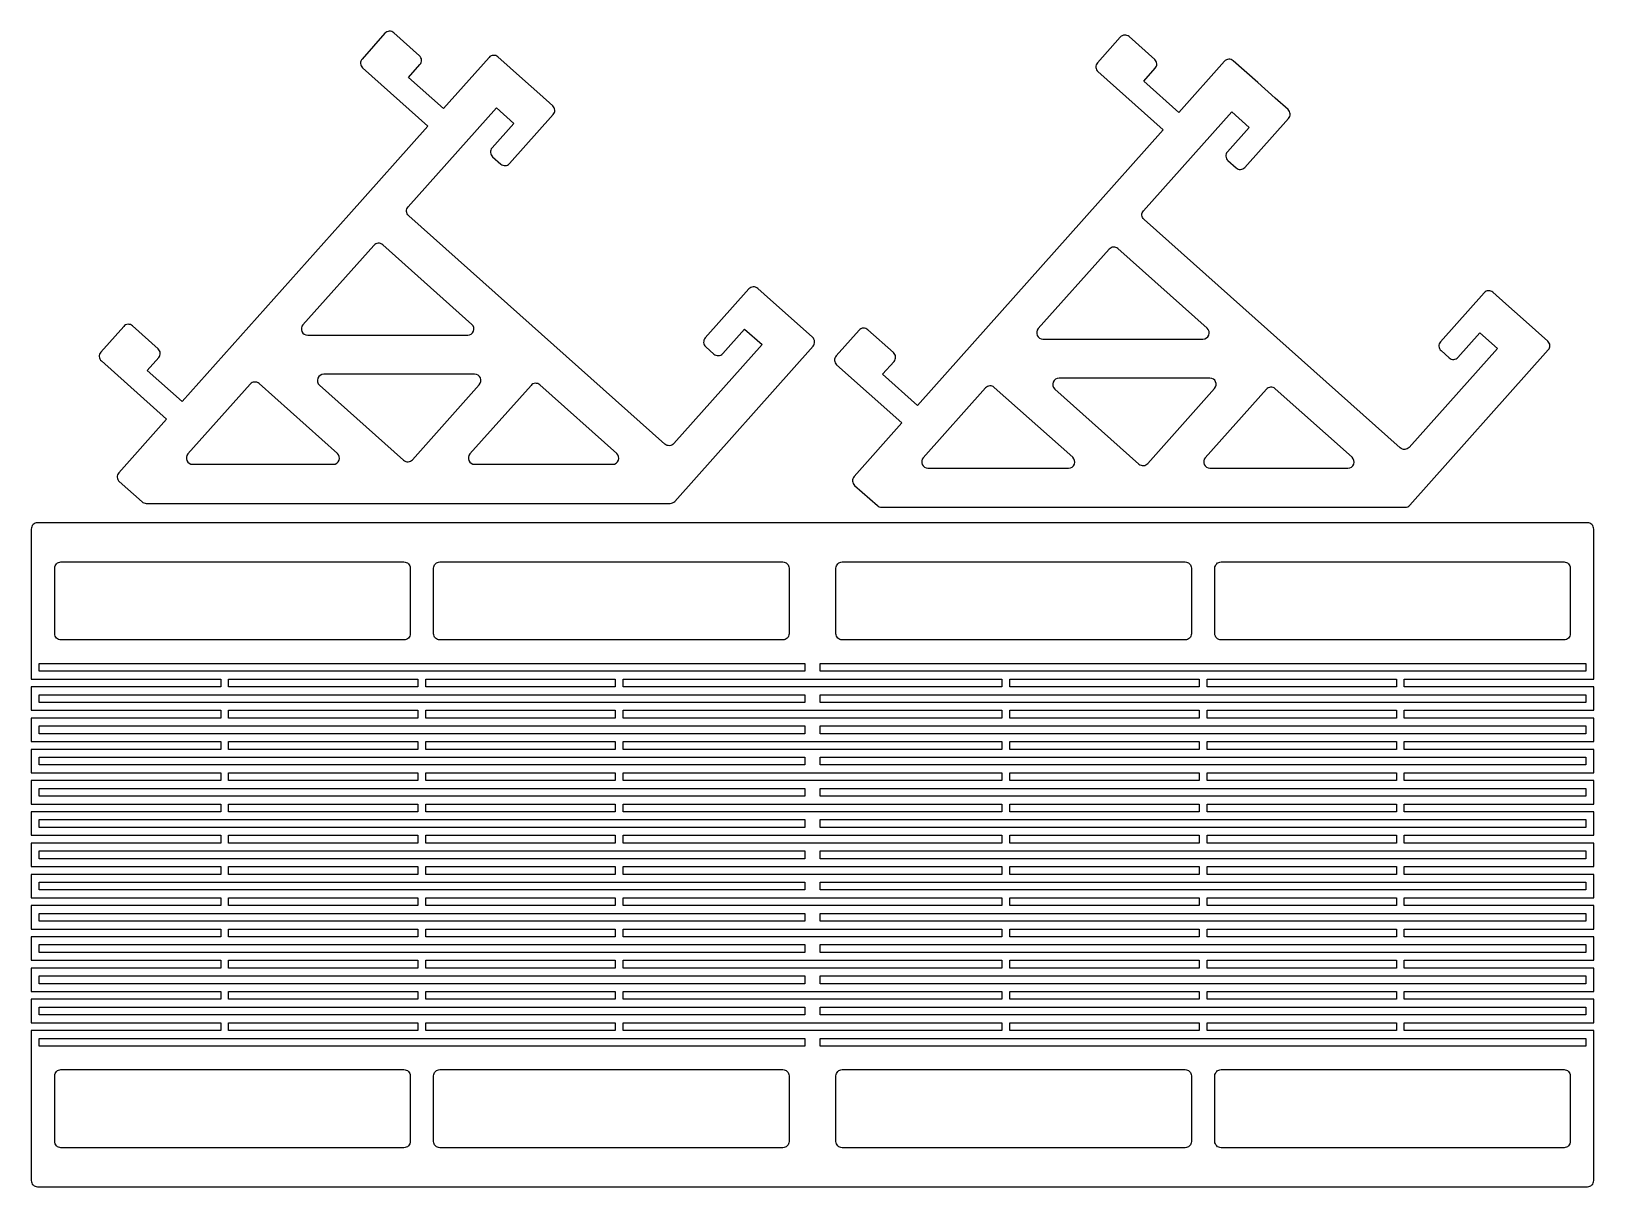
# Model space of a CAD drawing. Header units: inches. Extents: x 69 to 269, y 55 to 203.
import ezdxf

# ---------------------------------------------------------------- set-up
doc = ezdxf.new("R2010")
doc.units = ezdxf.units.IN
doc.header["$MEASUREMENT"] = 0
doc.layers.add('2', color=3, linetype='Continuous')
doc.layers.add('3', color=30, linetype='Continuous')

msp = doc.modelspace()

# ---------------------------------------------------------------- linework, layer by layer
at = {"layer": '2'}
for points in [[(104.66, 163.79), (125.14, 163.79, 0.689144), (125.68, 165.18), (114.26, 175.36, 0.414214), (113.13, 175.29), (104.06, 165.12, 0.647612)], [(198.78, 163.3), (219.26, 163.3, 0.689144), (219.79, 164.69), (208.38, 174.87, 0.414214), (207.25, 174.8), (198.18, 164.63, 0.647612)], [(106.17, 157.39), (116.94, 147.79, 0.414214), (118.07, 147.85), (126.63, 157.45, 0.647612), (126.03, 158.79), (106.71, 158.79, 0.689144)], [(200.29, 156.9), (211.06, 147.3, 0.414214), (212.19, 147.37), (220.75, 156.97, 0.647612), (220.15, 158.3), (200.83, 158.3, 0.689144)], [(89.93, 147.26), (107.93, 147.26, 0.689144), (108.46, 148.65), (98.43, 157.6, 0.414214), (97.3, 157.53), (89.33, 148.59, 0.647612)], [(126.02, 147.26), (143.69, 147.26, 0.689144), (144.22, 148.65), (134.38, 157.43, 0.414214), (133.25, 157.36), (125.43, 148.59, 0.647612)], [(184.05, 146.77), (202.05, 146.77, 0.689144), (202.58, 148.17), (192.55, 157.11, 0.414214), (191.42, 157.04), (183.45, 148.1, 0.647612)], [(220.14, 146.77), (237.81, 146.77, 0.689144), (238.34, 148.16), (228.5, 156.94, 0.414214), (227.37, 156.87), (219.55, 148.1, 0.647612)], [(116.98, 124.77), (73.08, 124.77, -0.414214), (72.28, 125.57), (72.28, 133.97, -0.414214), (73.08, 134.77), (116.98, 134.77, -0.414214), (117.78, 133.97), (117.78, 125.57, -0.414214)], [(165.48, 124.77), (121.58, 124.77, -0.414214), (120.78, 125.57), (120.78, 133.97, -0.414214), (121.58, 134.77), (165.48, 134.77, -0.414214), (166.28, 133.97), (166.28, 125.57, -0.414214)], [(172.28, 125.57), (172.28, 133.97, -0.414214), (173.08, 134.77), (216.98, 134.77, -0.414214), (217.78, 133.97), (217.78, 125.57, -0.414214), (216.98, 124.77), (173.08, 124.77, -0.414214)], [(220.78, 125.57), (220.78, 133.97, -0.414214), (221.58, 134.77), (265.48, 134.77, -0.414214), (266.28, 133.97), (266.28, 125.57, -0.414214), (265.48, 124.77), (221.58, 124.77, -0.414214)], [(116.98, 59.77), (73.08, 59.77, -0.414214), (72.28, 60.57), (72.28, 68.97, -0.414214), (73.08, 69.77), (116.98, 69.77, -0.414214), (117.78, 68.97), (117.78, 60.57, -0.414214)], [(165.48, 59.77), (121.58, 59.77, -0.414214), (120.78, 60.57), (120.78, 68.97, -0.414214), (121.58, 69.77), (165.48, 69.77, -0.414214), (166.28, 68.97), (166.28, 60.57, -0.414214)], [(173.08, 69.77), (216.98, 69.77, -0.414214), (217.78, 68.97), (217.78, 60.57, -0.414214), (216.98, 59.77), (173.08, 59.77, -0.414214), (172.28, 60.57), (172.28, 68.97, -0.414214)], [(221.58, 69.77), (265.48, 69.77, -0.414214), (266.28, 68.97), (266.28, 60.57, -0.414214), (265.48, 59.77), (221.58, 59.77, -0.414214), (220.78, 60.57), (220.78, 68.97, -0.414214)]]:
    msp.add_lwpolyline(points, format="xyb", close=True, dxfattribs=at)
for points in [[(168.28, 120.77), (70.28, 120.77), (70.28, 121.77), (168.28, 121.77)], [(170.28, 120.77), (170.28, 121.77), (268.28, 121.77), (268.28, 120.77)], [(118.78, 118.77), (94.53, 118.77), (94.53, 119.77), (118.78, 119.77)], [(144.03, 118.77), (119.78, 118.77), (119.78, 119.77), (144.03, 119.77)], [(169.28, 118.77), (145.03, 118.77), (145.03, 119.77), (169.28, 119.77), (193.53, 119.77), (193.53, 118.77)], [(194.53, 118.77), (194.53, 119.77), (218.78, 119.77), (218.78, 118.77)], [(219.78, 118.77), (219.78, 119.77), (244.03, 119.77), (244.03, 118.77)], [(168.28, 116.77), (70.28, 116.77), (70.28, 117.77), (168.28, 117.77)], [(170.28, 116.77), (170.28, 117.77), (268.28, 117.77), (268.28, 116.77)], [(118.78, 114.77), (94.53, 114.77), (94.53, 115.77), (118.78, 115.77)], [(144.03, 114.77), (119.78, 114.77), (119.78, 115.77), (144.03, 115.77)], [(169.28, 114.77), (145.03, 114.77), (145.03, 115.77), (169.28, 115.77), (193.53, 115.77), (193.53, 114.77)], [(194.53, 114.77), (194.53, 115.77), (218.78, 115.77), (218.78, 114.77)], [(219.78, 114.77), (219.78, 115.77), (244.03, 115.77), (244.03, 114.77)], [(168.28, 112.77), (70.28, 112.77), (70.28, 113.77), (168.28, 113.77)], [(170.28, 112.77), (170.28, 113.77), (268.28, 113.77), (268.28, 112.77)], [(118.78, 110.77), (94.53, 110.77), (94.53, 111.77), (118.78, 111.77)], [(144.03, 110.77), (119.78, 110.77), (119.78, 111.77), (144.03, 111.77)], [(169.28, 110.77), (145.03, 110.77), (145.03, 111.77), (169.28, 111.77), (193.53, 111.77), (193.53, 110.77)], [(194.53, 110.77), (194.53, 111.77), (218.78, 111.77), (218.78, 110.77)], [(219.78, 110.77), (219.78, 111.77), (244.03, 111.77), (244.03, 110.77)], [(168.28, 108.77), (70.28, 108.77), (70.28, 109.77), (168.28, 109.77)], [(170.28, 108.77), (170.28, 109.77), (268.28, 109.77), (268.28, 108.77)], [(118.78, 106.77), (94.53, 106.77), (94.53, 107.77), (118.78, 107.77)], [(144.03, 106.77), (119.78, 106.77), (119.78, 107.77), (144.03, 107.77)], [(169.28, 106.77), (145.03, 106.77), (145.03, 107.77), (169.28, 107.77), (193.53, 107.77), (193.53, 106.77)], [(194.53, 106.77), (194.53, 107.77), (218.78, 107.77), (218.78, 106.77)], [(219.78, 106.77), (219.78, 107.77), (244.03, 107.77), (244.03, 106.77)], [(168.28, 104.77), (70.28, 104.77), (70.28, 105.77), (168.28, 105.77)], [(170.28, 104.77), (170.28, 105.77), (268.28, 105.77), (268.28, 104.77)], [(118.78, 102.77), (94.53, 102.77), (94.53, 103.77), (118.78, 103.77)], [(144.03, 102.77), (119.78, 102.77), (119.78, 103.77), (144.03, 103.77)], [(169.28, 102.77), (145.03, 102.77), (145.03, 103.77), (169.28, 103.77), (193.53, 103.77), (193.53, 102.77)], [(194.53, 102.77), (194.53, 103.77), (218.78, 103.77), (218.78, 102.77)], [(219.78, 102.77), (219.78, 103.77), (244.03, 103.77), (244.03, 102.77)], [(168.28, 100.77), (70.28, 100.77), (70.28, 101.77), (168.28, 101.77)], [(170.28, 100.77), (170.28, 101.77), (268.28, 101.77), (268.28, 100.77)], [(118.78, 98.77), (94.53, 98.77), (94.53, 99.77), (118.78, 99.77)], [(144.03, 98.77), (119.78, 98.77), (119.78, 99.77), (144.03, 99.77)], [(169.28, 98.77), (145.03, 98.77), (145.03, 99.77), (169.28, 99.77), (193.53, 99.77), (193.53, 98.77)], [(194.53, 98.77), (194.53, 99.77), (218.78, 99.77), (218.78, 98.77)], [(219.78, 98.77), (219.78, 99.77), (244.03, 99.77), (244.03, 98.77)], [(168.28, 96.77), (70.28, 96.77), (70.28, 97.77), (168.28, 97.77)], [(170.28, 96.77), (170.28, 97.77), (268.28, 97.77), (268.28, 96.77)], [(118.78, 94.77), (94.53, 94.77), (94.53, 95.77), (118.78, 95.77)], [(144.03, 94.77), (119.78, 94.77), (119.78, 95.77), (144.03, 95.77)], [(169.28, 94.77), (145.03, 94.77), (145.03, 95.77), (169.28, 95.77), (193.53, 95.77), (193.53, 94.77)], [(194.53, 94.77), (194.53, 95.77), (218.78, 95.77), (218.78, 94.77)], [(219.78, 94.77), (219.78, 95.77), (244.03, 95.77), (244.03, 94.77)], [(168.28, 92.77), (70.28, 92.77), (70.28, 93.77), (168.28, 93.77)], [(170.28, 92.77), (170.28, 93.77), (268.28, 93.77), (268.28, 92.77)], [(118.78, 90.77), (94.53, 90.77), (94.53, 91.77), (118.78, 91.77)], [(144.03, 90.77), (119.78, 90.77), (119.78, 91.77), (144.03, 91.77)], [(169.28, 90.77), (145.03, 90.77), (145.03, 91.77), (169.28, 91.77), (193.53, 91.77), (193.53, 90.77)], [(194.53, 90.77), (194.53, 91.77), (218.78, 91.77), (218.78, 90.77)], [(219.78, 90.77), (219.78, 91.77), (244.03, 91.77), (244.03, 90.77)], [(168.28, 88.77), (70.28, 88.77), (70.28, 89.77), (168.28, 89.77)], [(170.28, 88.77), (170.28, 89.77), (268.28, 89.77), (268.28, 88.77)], [(118.78, 86.77), (94.53, 86.77), (94.53, 87.77), (118.78, 87.77)], [(144.03, 86.77), (119.78, 86.77), (119.78, 87.77), (144.03, 87.77)], [(169.28, 86.77), (145.03, 86.77), (145.03, 87.77), (169.28, 87.77), (193.53, 87.77), (193.53, 86.77)], [(194.53, 86.77), (194.53, 87.77), (218.78, 87.77), (218.78, 86.77)], [(219.78, 86.77), (219.78, 87.77), (244.03, 87.77), (244.03, 86.77)], [(168.28, 84.77), (70.28, 84.77), (70.28, 85.77), (168.28, 85.77)], [(170.28, 84.77), (170.28, 85.77), (268.28, 85.77), (268.28, 84.77)], [(118.78, 82.77), (94.53, 82.77), (94.53, 83.77), (118.78, 83.77)], [(144.03, 82.77), (119.78, 82.77), (119.78, 83.77), (144.03, 83.77)], [(169.28, 82.77), (145.03, 82.77), (145.03, 83.77), (169.28, 83.77), (193.53, 83.77), (193.53, 82.77)], [(194.53, 82.77), (194.53, 83.77), (218.78, 83.77), (218.78, 82.77)], [(219.78, 82.77), (219.78, 83.77), (244.03, 83.77), (244.03, 82.77)], [(168.28, 80.77), (70.28, 80.77), (70.28, 81.77), (168.28, 81.77)], [(170.28, 80.77), (170.28, 81.77), (268.28, 81.77), (268.28, 80.77)], [(118.78, 78.77), (94.53, 78.77), (94.53, 79.77), (118.78, 79.77)], [(144.03, 78.77), (119.78, 78.77), (119.78, 79.77), (144.03, 79.77)], [(169.28, 78.77), (145.03, 78.77), (145.03, 79.77), (169.28, 79.77), (193.53, 79.77), (193.53, 78.77)], [(194.53, 78.77), (194.53, 79.77), (218.78, 79.77), (218.78, 78.77)], [(219.78, 78.77), (219.78, 79.77), (244.03, 79.77), (244.03, 78.77)], [(168.28, 76.77), (70.28, 76.77), (70.28, 77.77), (168.28, 77.77)], [(170.28, 76.77), (170.28, 77.77), (268.28, 77.77), (268.28, 76.77)], [(118.78, 74.77), (94.53, 74.77), (94.53, 75.77), (118.78, 75.77)], [(144.03, 74.77), (119.78, 74.77), (119.78, 75.77), (144.03, 75.77)], [(169.28, 74.77), (145.03, 74.77), (145.03, 75.77), (169.28, 75.77), (193.53, 75.77), (193.53, 74.77)], [(194.53, 74.77), (194.53, 75.77), (218.78, 75.77), (218.78, 74.77)], [(219.78, 74.77), (219.78, 75.77), (244.03, 75.77), (244.03, 74.77)], [(168.28, 72.77), (70.28, 72.77), (70.28, 73.77), (168.28, 73.77)], [(170.28, 72.77), (170.28, 73.77), (268.28, 73.77), (268.28, 72.77)]]:
    msp.add_lwpolyline(points, close=True, dxfattribs=at)
at = {"layer": '3'}
for points in [[(88.6, 155.29), (84.13, 159.28), (85.59, 160.92, 0.414214), (85.52, 162.05), (82.24, 164.98, 0.414214), (81.11, 164.92), (78.18, 161.63, 0.414214), (78.25, 160.5), (86.61, 153.05), (80.49, 146.18, 0.414214), (80.55, 145.05), (83.46, 142.46, 0.184032), (83.99, 142.26), (151.04, 142.26, 0.213878), (151.64, 142.52), (169.35, 162.39, 0.414214), (169.28, 163.52), (166.15, 166.31), (163.91, 168.31), (162.26, 169.77, 0.414214), (161.13, 169.71), (155.54, 163.44, 0.414214), (155.61, 162.31), (156.65, 161.38, 0.414214), (157.78, 161.44), (160.58, 164.58), (162.82, 162.58), (151.52, 149.91, -0.414214), (150.39, 149.85), (117.59, 179.09, -0.414214), (117.52, 180.22), (128.82, 192.89), (131.06, 190.89), (128.26, 187.76, 0.414214), (128.33, 186.63), (129.37, 185.7, 0.414214), (130.5, 185.76), (136.09, 192.03, 0.414214), (136.03, 193.16), (134.38, 194.63), (132.15, 196.62), (129.01, 199.42, 0.414214), (127.88, 199.35), (122.05, 192.81), (117.57, 196.8), (119.03, 198.44, 0.414214), (118.97, 199.57), (115.68, 202.5, 0.414214), (114.55, 202.44), (111.63, 199.15, 0.414214), (111.69, 198.02), (120.05, 190.57), (109.93, 179.22)], [(182.72, 154.8), (178.24, 158.79), (179.71, 160.44, 0.414214), (179.64, 161.57), (176.36, 164.49, 0.414214), (175.23, 164.43), (172.3, 161.14, 0.414214), (172.37, 160.01), (180.73, 152.56), (174.61, 145.69, 0.414214), (174.67, 144.56), (177.58, 141.97, 0.184032), (178.11, 141.77), (245.16, 141.77, 0.213878), (245.75, 142.03), (263.46, 161.9, 0.414214), (263.4, 163.03), (260.26, 165.83), (258.02, 167.82), (256.38, 169.29, 0.414214), (255.25, 169.22), (249.66, 162.95, 0.414214), (249.73, 161.82), (250.77, 160.89, 0.414214), (251.9, 160.95), (254.7, 164.09), (256.94, 162.09), (245.64, 149.42, -0.414214), (244.51, 149.36), (211.71, 178.6, -0.414214), (211.64, 179.73), (222.94, 192.4), (225.18, 190.4), (222.38, 187.27, 0.414214), (222.45, 186.14), (223.49, 185.21, 0.414214), (224.62, 185.27), (230.21, 191.54, 0.414214), (230.15, 192.67), (228.5, 194.14), (226.26, 196.13), (223.13, 198.93, 0.414214), (222, 198.86), (216.17, 192.32), (211.69, 196.31), (213.15, 197.96, 0.414214), (213.09, 199.08), (209.8, 202.01, 0.414214), (208.67, 201.95), (205.75, 198.66, 0.414214), (205.81, 197.53), (214.17, 190.08), (204.05, 178.73)], [(169.28, 139.77), (70.08, 139.77, 0.414214), (69.28, 138.97), (69.28, 119.77), (93.53, 119.77), (93.53, 118.77), (69.28, 118.77), (69.28, 115.77), (93.53, 115.77), (93.53, 114.77), (69.28, 114.77), (69.28, 111.77), (93.53, 111.77), (93.53, 110.77), (69.28, 110.77), (69.28, 107.77), (93.53, 107.77), (93.53, 106.77), (69.28, 106.77), (69.28, 103.77), (93.53, 103.77), (93.53, 102.77), (69.28, 102.77), (69.28, 99.77), (93.53, 99.77), (93.53, 98.77), (69.28, 98.77), (69.28, 95.77), (93.53, 95.77), (93.53, 94.77), (69.28, 94.77), (69.28, 91.77), (93.53, 91.77), (93.53, 90.77), (69.28, 90.77), (69.28, 87.77), (93.53, 87.77), (93.53, 86.77), (69.28, 86.77), (69.28, 83.77), (93.53, 83.77), (93.53, 82.77), (69.28, 82.77), (69.28, 79.77), (93.53, 79.77), (93.53, 78.77), (69.28, 78.77), (69.28, 75.77), (93.53, 75.77), (93.53, 74.77), (69.28, 74.77), (69.28, 55.57, 0.414214), (70.08, 54.77), (169.28, 54.77), (268.48, 54.77, 0.414214), (269.28, 55.57), (269.28, 74.77), (245.03, 74.77), (245.03, 75.77), (269.28, 75.77), (269.28, 78.77), (245.03, 78.77), (245.03, 79.77), (269.28, 79.77), (269.28, 82.77), (245.03, 82.77), (245.03, 83.77), (269.28, 83.77), (269.28, 86.77), (245.03, 86.77), (245.03, 87.77), (269.28, 87.77), (269.28, 90.77), (245.03, 90.77), (245.03, 91.77), (269.28, 91.77), (269.28, 94.77), (245.03, 94.77), (245.03, 95.77), (269.28, 95.77), (269.28, 98.77), (245.03, 98.77), (245.03, 99.77), (269.28, 99.77), (269.28, 102.77), (245.03, 102.77), (245.03, 103.77), (269.28, 103.77), (269.28, 106.77), (245.03, 106.77), (245.03, 107.77), (269.28, 107.77), (269.28, 110.77), (245.03, 110.77), (245.03, 111.77), (269.28, 111.77), (269.28, 114.77), (245.03, 114.77), (245.03, 115.77), (269.28, 115.77), (269.28, 118.77), (245.03, 118.77), (245.03, 119.77), (269.28, 119.77), (269.28, 138.97, 0.414214), (268.48, 139.77)]]:
    msp.add_lwpolyline(points, format="xyb", close=True, dxfattribs=at)

doc.saveas('drawing.dxf')
